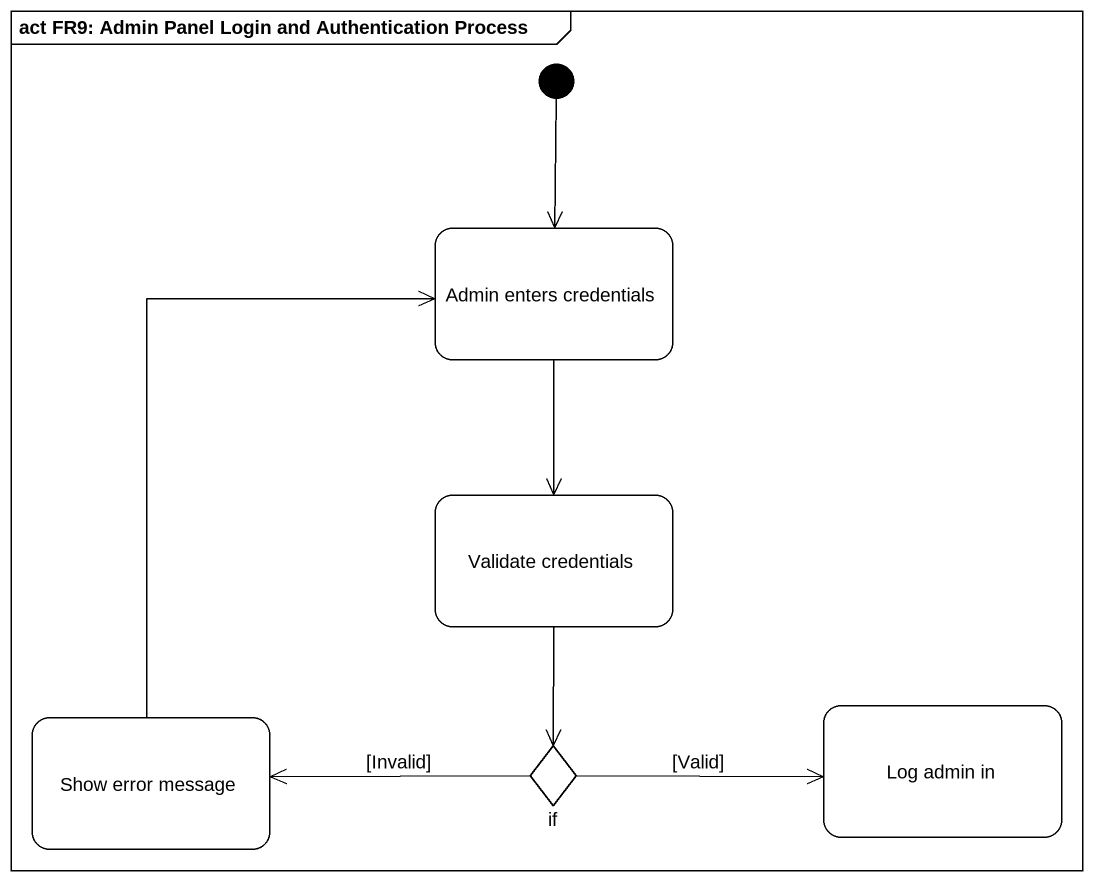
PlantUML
@startuml
mainframe act FR9: Admin Panel Login and Authentication Process
hide empty description
state "Admin enters credentials" as Admin_enters_credentials
state "Validate credentials" as Validate_credentials
state "Show error message" as Show_error_message
state "if" as if_ <<choice>>
state "Log admin in" as Log_admin_in
[*] --> Admin_enters_credentials
Admin_enters_credentials --> Validate_credentials
Validate_credentials --> if_
Show_error_message -up-> Admin_enters_credentials
if_ -left-> Show_error_message : [Invalid]
if_ -right-> Log_admin_in : [Valid]
@enduml
